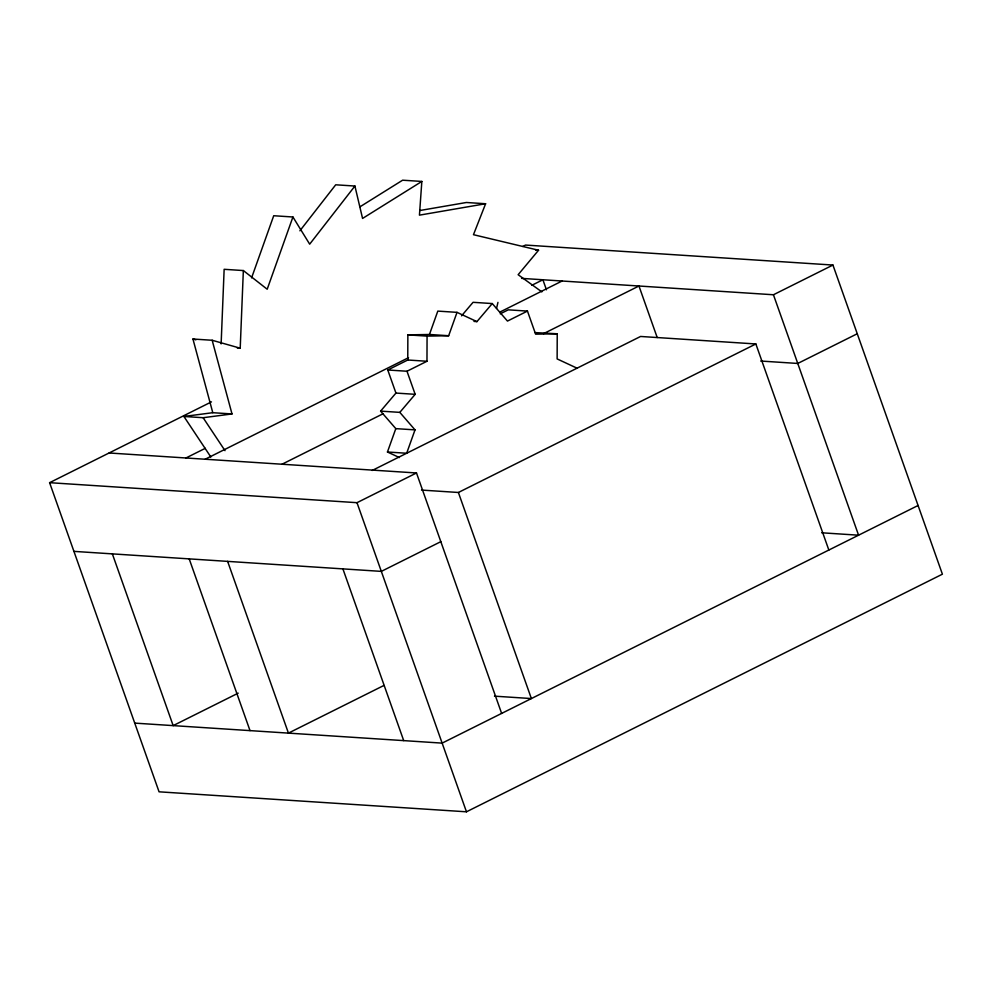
<?xml version="1.0" encoding="UTF-8"?>
<svg xmlns="http://www.w3.org/2000/svg" width="992" height="992" viewBox="0 0 992 992"><rect width="100%" height="100%" fill="white"/><g stroke="black" fill="none" stroke-linecap="round" stroke-linejoin="round"><path stroke-width="1.49" d="M395.808 428.631L387.45 452.005L406.67 453.245L415.016 429.871L395.808 428.631L380.606 411.122L395.944 393.068L387.773 369.991L407.762 360.009L407.861 334.874L429.449 334.478L448.669 335.73L457.027 312.356L476.929 321.619L492.268 303.564L507.47 321.073L527.459 311.091L535.63 334.168L557.231 333.783L557.132 358.918L577.034 368.181M387.773 369.991L406.993 371.244L426.969 361.262L427.068 336.114L407.861 334.874M221.129 343.902L224.142 269.303L243.35 270.556L267.195 289.23L292.925 216.988L273.718 215.735L251.584 277.872M237.262 347.994L240.213 348.192L243.35 270.556M360.096 206.733L402.616 180.197L421.836 181.437L419.442 215.152L485.609 203.744L473.469 234.695L538.544 250.244L518.134 274.71L541.843 291.871M496.533 308.413L497.959 302.374M429.449 334.478L437.807 311.104L457.027 312.356M299.894 230.801L335.705 184.797L354.913 186.037L362.564 218.438L421.836 181.437M354.913 186.037L309.678 244.168L292.925 216.988M461.553 315.853L473.06 302.312L492.268 303.564M380.606 411.122L399.826 412.374L415.164 394.32L406.993 371.244M522.772 246.45L525.537 245.061L832.933 265.05L942.4 574.182L466.463 811.803L159.067 791.814L49.6 482.682L211.47 401.872M185.938 457.982L205.307 448.31M531.824 285.287L542.897 279.769L546.443 289.788M205.158 459.234L408.53 357.69M499.844 312.096L562.104 281.009M500.253 313.832L508.251 309.839L527.459 311.091M282.001 464.231L382.999 413.8M543.492 333.672L638.96 286.006L657.2 337.528M372.174 470.468L640.584 336.462L755.854 343.964L828.841 550.039M49.6 482.682L356.996 502.684L416.491 472.973L501.63 713.409M521.656 278.38L773.438 294.76L832.933 265.05M421.513 490.073L458.391 492.478L755.854 343.964M440.808 541.669L381.325 571.38L73.929 551.378M857.262 333.746L797.766 363.456L760.69 361.038M238.192 693.148L173.166 725.623L112.356 553.883M383.904 685.46L288.436 733.113L227.627 561.385M918.071 505.486L442.134 743.12L134.738 723.118M419.777 210.527L466.389 202.492L485.609 203.744M210.85 457.027L183.904 416.466L212.784 412.697L232.004 413.949L212.164 340.268L192.944 339.016L212.784 412.697M183.904 416.466L203.124 417.719L232.004 413.949M534.924 332.593L557.231 333.783M427.068 336.114L448.669 335.73M535.593 250.058L538.544 250.244M473.978 321.42L476.929 321.619M407.762 360.009L426.969 361.262M395.944 393.068L415.164 394.32M109.095 452.984L416.491 472.973M821.698 532.791L858.576 535.196L773.438 294.76M494.487 696.161L531.377 698.554L458.391 492.478M212.164 340.268L240.213 348.192M192.944 339.016L195.908 339.847M387.45 452.005L399.404 457.56M399.826 412.374L415.016 429.871M203.124 417.719L225.01 450.666M356.996 502.684L466.463 811.803M342.897 568.875L403.707 740.615M189.199 558.88L250.009 730.62"/></g></svg>
